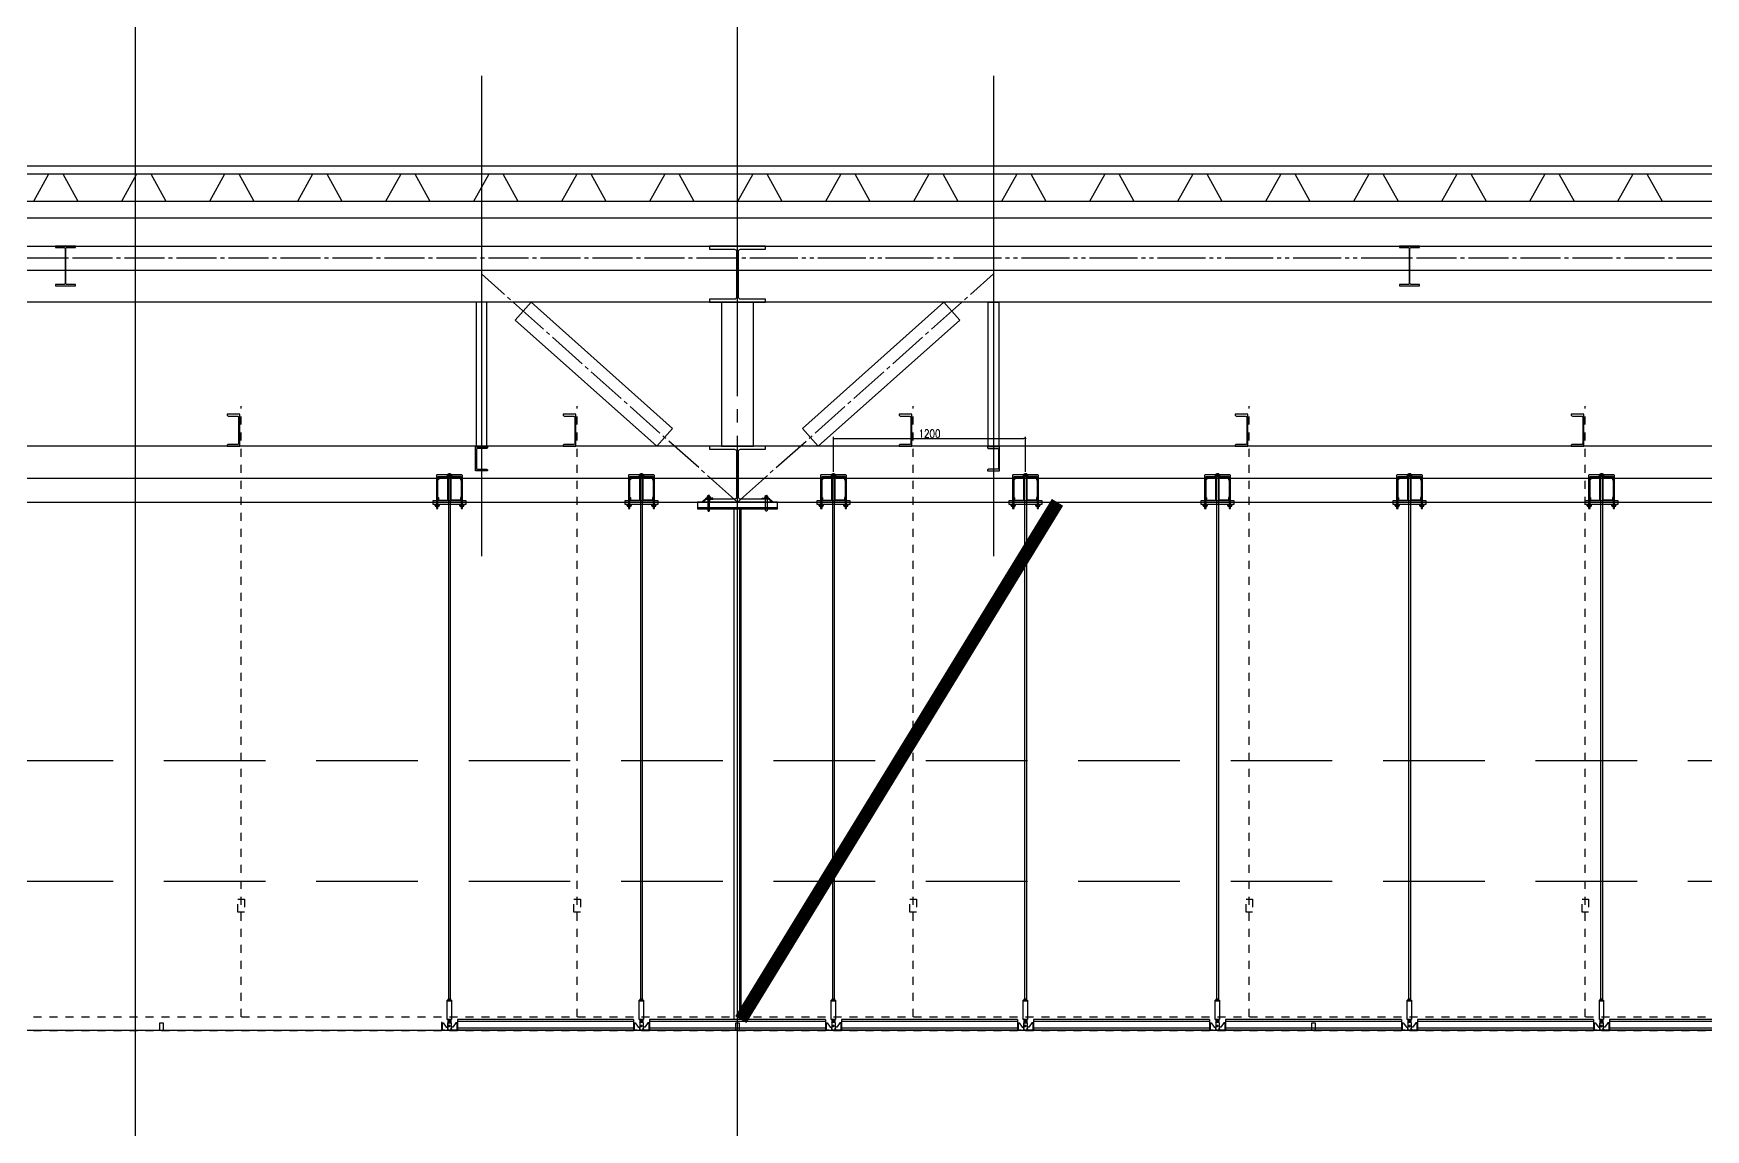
# Model space of a CAD drawing. Header units: millimetres. Extents: x -32710 to 654186, y -254124 to 420220.
# Drawn here: x 192800 to 203250, y 400581 to 407429 of the extents above; entities that cross this region are included whole.
import ezdxf
from ezdxf.xclip import XClip

# ---------------------------------------------------------------- set-up
doc = ezdxf.new("R2010")
doc.units = ezdxf.units.MM
doc.header["$LTSCALE"] = 1000
for name, pattern in [('TPH12-SEC-@E$0$CENTERK0', [0.65, 0.5, -0.05, 0.05, -0.05]), ('TPH12-SEC-@E$0$CENTERK5', [6.916, 6.667, -0.083, 0.083, -0.083]), ('TPH12-SEC-@E$0$DOTK1', [0.1, 0.05, -0.05]), ('TPH12-SEC-@E$0$PHANTOMK1', [1.415, 1, -0.083, 0.083, -0.083, 0.083, -0.083]), ('YFM1P-長$0$HIDDEN', [9.525, 6.35, -3.175]), ('YFSHI-02(E-LINE)$0$HIDDEN', [0.3, 0.2, -0.1])]:
    doc.linetypes.add(name, pattern=pattern)
for name, color, linetype in [('TPH12-SEC-@E$0$$FFU', 252, 'TPH12-SEC-@E$0$DOTK1'), ('TPH12-SEC-@E$0$H-SIN', 252, 'TPH12-SEC-@E$0$CENTERK5'), ('TPH12-SEC-@E$0$HATCH', 252, 'Continuous'), ('TPH12-SEC-@E$0$SIAGE1', 252, 'Continuous'), ('TPH12-SEC-@E$0$SIAGE3', 252, 'Continuous'), ('TPH12-SEC-@E$0$STEEL2', 252, 'Continuous'), ('TPH12-SEC-@E$0$STEEL3', 252, 'Continuous'), ('TPH12-SEC-@E$0$SUGATA2', 252, 'Continuous'), ('TPH12-SEC-@E$0$SUGATA3', 252, 'Continuous'), ('YFM1P-長$0$M-FOUN', 252, 'Continuous'), ('YFSHI-02(E-LINE)$0$SH-DIM', 2, 'Continuous'), ('YFSHI-02(E-LINE)$0$SH-LINE-10', 10, 'Continuous'), ('YFSHI-02(E-LINE)$0$SH-LINE-130', 130, 'Continuous'), ('YFSHI-02(E-LINE)$0$SH-LINE-82', 82, 'Continuous')]:
    doc.layers.add(name, color=color, linetype=linetype)
doc.styles.add('YFSHI-02(E-LINE)$0$AA-TXT', font='simplex.shx', dxfattribs={"width": 0.8, "bigfont": 'CHINA.shx'})
doc.dimstyles.new('YFSHI-02(E-LINE)$0$20-dim', dxfattribs={"dimscale": 20, "dimtxt": 0.25, "dimasz": 0.1, "dimexe": 0.1, "dimexo": 0.1, "dimgap": 0.05, "dimtad": 1, "dimdec": 0, "dimlfac": 10, "dimdsep": 46, "dimtxsty": 'YFSHI-02(E-LINE)$0$AA-TXT', "dimblk": 'YFSHI-02(E-LINE)$0$_Dot', "dimcen": 2, "dimclrd": 256, "dimclre": 256, "dimclrt": 3, "dimadec": 0, "dimazin": 0, "dimtfac": 1, "dimtdec": 0, "dimtix": 1, "dimtmove": 2, "dimatfit": 3, "dimldrblk": 'YFSHI-02(E-LINE)$0$_Dot', "dimfxl": 1, "dimtvp": 1, "dimtolj": 1, "dimtzin": 0, "dimarcsym": 0})

# ---------------------------------------------------------------- blocks, each defined once
blk = doc.blocks.new('TPH12-SEC-@E')
at = {"layer": 'DEFPOINTS'}
for p, q in [((195600, 407164.1), (195600, 404164.1)), ((198800, 407164.1), (198800, 404164.1)), ((188800, 405950), (197200, 405950)), ((197200, 405950), (205600, 405950)), ((188800, 404650), (197200, 404650)), ((197200, 404650), (205600, 404650))]:
    blk.add_line(p, q, dxfattribs=at)
at = {"layer": 'TPH12-SEC-@E$0$$FFU'}
for p, q in [((194098, 401285), (194098, 405100)), ((196198, 401285), (196198, 405100)), ((198298, 401285), (198298, 405100)), ((200398, 401285), (200398, 405100)), ((202498, 401285), (202498, 405100)), ((180200, 401285), (268400, 401285)), ((180200, 401200), (268400, 401200))]:
    blk.add_line(p, q, dxfattribs=at)
for points in [[(194078, 401940), (194078, 402020), (194078, 402020), (194118, 402020), (194118, 401940)], [(196178, 401940), (196178, 402020), (196178, 402020), (196218, 402020), (196218, 401940)], [(198278, 401940), (198278, 402020), (198278, 402020), (198318, 402020), (198318, 401940)], [(200378, 401940), (200378, 402020), (200378, 402020), (200418, 402020), (200418, 401940)], [(202478, 401940), (202478, 402020), (202478, 402020), (202518, 402020), (202518, 401940)], [(193632.5, 401200), (193567.5, 401200), (193567.5, 401203), (193589, 401203), (193589, 401248), (193611, 401248), (193611, 401203), (193632.5, 401203)], [(195432.5, 401200), (195367.5, 401200), (195367.5, 401203), (195389, 401203), (195389, 401248), (195411, 401248), (195411, 401203), (195432.5, 401203)], [(197232.5, 401200), (197167.5, 401200), (197167.5, 401203), (197189, 401203), (197189, 401248), (197211, 401248), (197211, 401203), (197232.5, 401203)], [(199032.5, 401200), (198967.5, 401200), (198967.5, 401203), (198989, 401203), (198989, 401248), (199011, 401248), (199011, 401203), (199032.5, 401203)], [(200832.5, 401200), (200767.5, 401200), (200767.5, 401203), (200789, 401203), (200789, 401248), (200811, 401248), (200811, 401203), (200832.5, 401203)], [(202632.5, 401200), (202567.5, 401200), (202567.5, 401203), (202589, 401203), (202589, 401248), (202611, 401248), (202611, 401203), (202632.5, 401203)]]:
    blk.add_lwpolyline(points, close=True, dxfattribs=at)
at = {"layer": 'TPH12-SEC-@E$0$H-SIN'}
blk.add_line((197200, 377500), (197200, 414000), dxfattribs=at)
at = {"layer": 'TPH12-SEC-@E$0$HATCH'}
for points in [[(195811.3, 405638.1), (196694.9, 404850), (196794.7, 404961.9), (195911.1, 405750)], [(198588.7, 405638.1), (197705.1, 404850), (197605.3, 404961.9), (198488.9, 405750)]]:
    blk.add_lwpolyline(points, close=True, dxfattribs=at)
at = {"layer": 'TPH12-SEC-@E$0$SIAGE1'}
for points in [[(193350, 406380), (193080, 406380), (192985, 406550), (192895, 406550), (192800, 406380)], [(193900, 406380), (193630, 406380), (193535, 406550), (193445, 406550), (193350, 406380)], [(194450, 406380), (194180, 406380), (194085, 406550), (193995, 406550), (193900, 406380)], [(195000, 406380), (194730, 406380), (194635, 406550), (194545, 406550), (194450, 406380)], [(195550, 406380), (195280, 406380), (195185, 406550), (195095, 406550), (195000, 406380)], [(196100, 406380), (195830, 406380), (195735, 406550), (195645, 406550), (195550, 406380)], [(196650, 406380), (196380, 406380), (196285, 406550), (196195, 406550), (196100, 406380)], [(197200, 406380), (196930, 406380), (196835, 406550), (196745, 406550), (196650, 406380)], [(197750, 406380), (197480, 406380), (197385, 406550), (197295, 406550), (197200, 406380)], [(198300, 406380), (198030, 406380), (197935, 406550), (197845, 406550), (197750, 406380)], [(198850, 406380), (198580, 406380), (198485, 406550), (198395, 406550), (198300, 406380)], [(199400, 406380), (199130, 406380), (199035, 406550), (198945, 406550), (198850, 406380)], [(199950, 406380), (199680, 406380), (199585, 406550), (199495, 406550), (199400, 406380)], [(200500, 406380), (200230, 406380), (200135, 406550), (200045, 406550), (199950, 406380)], [(201050, 406380), (200780, 406380), (200685, 406550), (200595, 406550), (200500, 406380)], [(201600, 406380), (201330, 406380), (201235, 406550), (201145, 406550), (201050, 406380)], [(202150, 406380), (201880, 406380), (201785, 406550), (201695, 406550), (201600, 406380)], [(202700, 406380), (202430, 406380), (202335, 406550), (202245, 406550), (202150, 406380)], [(203250, 406380), (202980, 406380), (202885, 406550), (202795, 406550), (202700, 406380)]]:
    blk.add_lwpolyline(points, dxfattribs=at)
at = {"layer": 'TPH12-SEC-@E$0$SIAGE3'}
blk.add_line((272935, 406380), (180300, 406380), dxfattribs=at)
at = {"layer": 'TPH12-SEC-@E$0$STEEL2'}
for points in [[(193062, 406100), (192938, 406100), (192938, 406092), (192989.5, 406092, -0.4142136), (192997.5, 406084), (192997.5, 405868, -0.4142136), (192989.5, 405860), (192938, 405860), (192938, 405852), (193062, 405852), (193062, 405860), (193010.5, 405860, -0.4142136), (193002.5, 405868), (193002.5, 406084, -0.4142136), (193010.5, 406092), (193062, 406092)], [(197375, 406100), (197025, 406100), (197025, 406081), (197181, 406081, -0.4142136), (197194, 406068), (197194, 405782, -0.4142136), (197181, 405769), (197025, 405769), (197025, 405750), (197375, 405750), (197375, 405769), (197219, 405769, -0.4142136), (197206, 405782), (197206, 406068, -0.4142136), (197219, 406081), (197375, 406081)], [(201462, 406100), (201338, 406100), (201338, 406092), (201389.5, 406092, -0.4142136), (201397.5, 406084), (201397.5, 405868, -0.4142136), (201389.5, 405860), (201338, 405860), (201338, 405852), (201462, 405852), (201462, 405860), (201410.5, 405860, -0.4142136), (201402.5, 405868), (201402.5, 406084, -0.4142136), (201410.5, 406092), (201462, 406092)], [(194090, 405050), (194010, 405050), (194010, 405046.5, 0.4142136), (194017.5, 405039), (194075, 405039, -0.4142136), (194082.5, 405031.5), (194082.5, 404868.5, -0.4142136), (194075, 404861), (194017.5, 404861, 0.4142136), (194010, 404853.5), (194010, 404850), (194090, 404850)], [(196190, 405050), (196110, 405050), (196110, 405046.5, 0.4142136), (196117.5, 405039), (196175, 405039, -0.4142136), (196182.5, 405031.5), (196182.5, 404868.5, -0.4142136), (196175, 404861), (196117.5, 404861, 0.4142136), (196110, 404853.5), (196110, 404850), (196190, 404850)], [(198290, 405050), (198210, 405050), (198210, 405046.5, 0.4142136), (198217.5, 405039), (198275, 405039, -0.4142136), (198282.5, 405031.5), (198282.5, 404868.5, -0.4142136), (198275, 404861), (198217.5, 404861, 0.4142136), (198210, 404853.5), (198210, 404850), (198290, 404850)], [(200390, 405050), (200310, 405050), (200310, 405046.5, 0.4142136), (200317.5, 405039), (200375, 405039, -0.4142136), (200382.5, 405031.5), (200382.5, 404868.5, -0.4142136), (200375, 404861), (200317.5, 404861, 0.4142136), (200310, 404853.5), (200310, 404850), (200390, 404850)], [(202490, 405050), (202410, 405050), (202410, 405046.5, 0.4142136), (202417.5, 405039), (202475, 405039, -0.4142136), (202482.5, 405031.5), (202482.5, 404868.5, -0.4142136), (202475, 404861), (202417.5, 404861, 0.4142136), (202410, 404853.5), (202410, 404850), (202490, 404850)], [(195562.5, 404846), (195637.5, 404846), (195637.5, 404842.5, -0.4142136), (195631, 404836), (195575.5, 404836, 0.4142136), (195569, 404829.5), (195569, 404712.5, 0.4142136), (195575.5, 404706), (195631, 404706, -0.4142136), (195637.5, 404699.5), (195637.5, 404696), (195562.5, 404696)], [(197375, 404850), (197025, 404850), (197025, 404831), (197181, 404831, -0.4142136), (197194, 404818), (197194, 404532, -0.4142136), (197181, 404519), (197025, 404519), (197025, 404500), (197375, 404500), (197375, 404519), (197219, 404519, -0.4142136), (197206, 404532), (197206, 404818, -0.4142136), (197219, 404831), (197375, 404831)], [(198837.5, 404846), (198762.5, 404846), (198762.5, 404842.5, 0.4142136), (198769, 404836), (198824.5, 404836, -0.4142136), (198831, 404829.5), (198831, 404712.5, -0.4142136), (198824.5, 404706), (198769, 404706, 0.4142136), (198762.5, 404699.5), (198762.5, 404696), (198837.5, 404696)]]:
    blk.add_lwpolyline(points, format="xyb", close=True, dxfattribs=at)
at = {"layer": 'TPH12-SEC-@E$0$STEEL3', "linetype": 'TPH12-SEC-@E$0$PHANTOMK1', "ltscale": 0.3}
for p, q in [((192997.5, 406025), (188806, 406025)), ((201397.5, 406025), (197206, 406025))]:
    blk.add_line(p, q, dxfattribs=at)
at = {"layer": 'TPH12-SEC-@E$0$STEEL3', "linetype": 'TPH12-SEC-@E$0$CENTERK0', "ltscale": 0.5}
for p, q in [((197194, 406025), (193002.5, 406025)), ((205594, 406025), (201402.5, 406025)), ((197200, 404500), (195600, 405927)), ((197200, 404500), (198800, 405927))]:
    blk.add_line(p, q, dxfattribs=at)
at = {"layer": 'TPH12-SEC-@E$0$STEEL3'}
for points in [[(205250, 405750), (189150, 405750), (189150, 406100), (205250, 406100)], [(195632.5, 404850), (195632.5, 405750), (195567.5, 405750), (195567.5, 404850)], [(197300, 404850), (197300, 405750), (197100, 405750), (197100, 404850)], [(198767.5, 404850), (198767.5, 405750), (198832.5, 405750), (198832.5, 404850)], [(205250, 404850), (189150, 404850), (189150, 404500), (205250, 404500)]]:
    blk.add_lwpolyline(points, close=True, dxfattribs=at)
at = {"layer": 'TPH12-SEC-@E$0$SUGATA2'}
blk.add_line((272950, 406275), (180300, 406275), dxfattribs=at)
at = {"layer": 'TPH12-SEC-@E$0$SUGATA3'}
for p, q in [((272800, 406600), (180865, 406600)), ((272800, 406550), (180865, 406550))]:
    blk.add_line(p, q, dxfattribs=at)
blk = doc.blocks.new('YFSHI-02(E-LINE)$0$1')
for p, q in [((0.45, 5.1), (0, 5.1)), ((0, 5.1), (0, 0)), ((9.4, 0.33), (0, 0.33)), ((0, 0.25), (5.68, 0.25)), ((0, 0), (10, 0)), ((0.45, 4.8), (0.45, 5.1)), ((0.45, 4.8), (1.05, 4.8)), ((0.45, 4.8), (0.45, 0.28)), ((1.05, 4.8), (3, 2.05)), ((2.2, 0), (5, 0)), ((3, 2.05), (3.95, 2.05)), ((3.95, 1.55), (3.75, 0.88)), ((3.75, 0.88), (3.95, 0.88)), ((3.75, 0.88), (3.75, 0.25)), ((3.95, 4.8), (3.95, 2.05)), ((3.95, 2.05), (3.95, 1.55)), ((3.95, 0.88), (3.95, 1.55)), ((3.95, 0.88), (3.95, 0.45)), ((4.25, 5.1), (5.75, 5.1)), ((10, 0.25), (4.32, 0.25)), ((6.05, 4.8), (6.05, 2.05)), ((7, 2.05), (6.05, 2.05)), ((6.05, 2.05), (6.05, 1.55)), ((6.05, 1.55), (6.25, 0.88)), ((6.05, 0.88), (6.05, 1.55)), ((6.25, 0.88), (6.05, 0.88)), ((6.05, 0.88), (6.05, 0.45)), ((6.25, 0.88), (6.25, 0.25)), ((8.95, 4.8), (7, 2.05)), ((7.8, 0.33), (10, 0.33)), ((9.55, 4.8), (8.95, 4.8)), ((9.55, 4.8), (9.55, 5.1)), ((9.55, 5.1), (10, 5.1)), ((9.55, 4.8), (9.55, 0.33)), ((10, 5.1), (10, 0))]:
    blk.add_line(p, q)
blk.add_lwpolyline([(4.3, 5.1), (4.3, 5.4, 0.4142136), (4.2, 5.5), (3.96, 5.5, -0.4142136), (3.94, 5.52), (3.94, 6.76, -0.4142136), (3.98, 6.8), (4.46, 6.8, -0.4142136), (4.5, 6.76), (4.5, 6.42, -0.4142136), (4.48, 6.4), (4.18, 6.4, 0.4142136), (4.16, 6.38), (4.16, 5.8, 0.4142136), (4.26, 5.7), (5.74, 5.7, 0.4142136), (5.84, 5.8), (5.84, 6.38, 0.4142136), (5.82, 6.4), (5.52, 6.4, -0.4142136), (5.5, 6.42), (5.5, 6.76, -0.4142136), (5.54, 6.8), (6.02, 6.8, -0.4142136), (6.06, 6.76), (6.06, 5.52, -0.4142136), (6.04, 5.5), (5.8, 5.5, 0.4142136), (5.7, 5.4), (5.7, 5.1)], format="xyb")
blk.add_lwpolyline([(4.52, 5.5, 0.4142136), (4.42, 5.4), (4.42, 5.2, 0.4142136), (4.52, 5.1), (5.48, 5.1, 0.4142136), (5.58, 5.2), (5.58, 5.4, 0.4142136), (5.48, 5.5)], format="xyb", close=True)
blk.add_circle((5, 2.8), 0.41)
for centre, radius, start, end in [((3.75, 0.45), 0.2, 270, 0), ((4.25, 4.8), 0.3, 90, 180), ((5.75, 4.8), 0.3, 0, 90), ((6.25, 0.45), 0.2, 180, 270)]:
    blk.add_arc(centre, radius, start, end)
blk = doc.blocks.new('YFSHI-02(E-LINE)$0$CEILING-A')
for p, q in [((-110, 6.8), (-110, 0)), ((-110, 6.8), (0, 6.8)), ((-110, 5.6), (0, 5.6)), ((-110, 1.5), (0, 1.5)), ((-110, 0.3), (0, 0.3)), ((-110, 0), (0, 0)), ((0, 6.8), (0, 0))]:
    blk.add_line(p, q)
blk = doc.blocks.new('YFSHI-02(E-LINE)$0$A$C98cb83c3')
at = {"layer": 'YFSHI-02(E-LINE)$0$SH-LINE-10'}
for p, q in [((118, 3404), (85, 3404)), ((85, 3402), (85, 3404)), ((118, 3402), (85, 3402)), ((89, 3413), (89, 3405)), ((89, 3413), (89, 3405)), ((113, 3414), (90, 3414)), ((113, 3414), (90, 3414)), ((92, 3414), (90, 3414)), ((92, 3414), (90, 3414)), ((92, 3405), (90, 3405)), ((92, 3405), (90, 3405)), ((113, 3404), (90, 3404)), ((95, 3413), (95, 3405)), ((95, 3413), (95, 3405)), ((105, 3414), (98, 3414)), ((105, 3414), (98, 3414)), ((105, 3405), (98, 3405)), ((105, 3405), (98, 3405)), ((109, 3413), (109, 3405)), ((109, 3413), (109, 3405)), ((111, 3414), (113, 3414)), ((111, 3414), (113, 3414)), ((111, 3405), (113, 3405)), ((111, 3405), (113, 3405)), ((114, 3413), (114, 3405)), ((114, 3413), (114, 3405)), ((118, 3402), (118, 3404)), ((8, 3228), (42, 3228)), ((8, 3228), (8, 3226)), ((8, 3226), (42, 3226)), ((12, 3218), (12, 3225)), ((12, 3218), (12, 3225)), ((13, 3226), (37, 3226)), ((16, 3226), (13, 3226)), ((16, 3226), (13, 3226)), ((16, 3217), (13, 3217)), ((16, 3217), (13, 3217)), ((13, 3216), (37, 3216)), ((13, 3216), (37, 3216)), ((18, 3218), (18, 3225)), ((18, 3218), (18, 3225)), ((21, 3226), (29, 3226)), ((21, 3226), (29, 3226)), ((21, 3217), (29, 3217)), ((21, 3217), (29, 3217)), ((32, 3218), (32, 3225)), ((32, 3218), (32, 3225)), ((34, 3226), (37, 3226)), ((34, 3226), (37, 3226)), ((34, 3217), (37, 3217)), ((34, 3217), (37, 3217)), ((38, 3218), (38, 3225)), ((38, 3218), (38, 3225)), ((42, 3228), (42, 3226)), ((162, 3228), (195, 3228)), ((162, 3228), (162, 3226)), ((162, 3226), (195, 3226)), ((166, 3218), (166, 3225)), ((166, 3218), (166, 3225)), ((167, 3226), (190, 3226)), ((169, 3226), (167, 3226)), ((169, 3226), (167, 3226)), ((169, 3217), (167, 3217)), ((169, 3217), (167, 3217)), ((167, 3216), (190, 3216)), ((167, 3216), (190, 3216)), ((172, 3218), (172, 3225)), ((172, 3218), (172, 3225)), ((175, 3226), (182, 3226)), ((175, 3226), (182, 3226)), ((175, 3217), (182, 3217)), ((175, 3217), (182, 3217)), ((185, 3218), (185, 3225)), ((185, 3218), (185, 3225)), ((188, 3226), (190, 3226)), ((188, 3226), (190, 3226)), ((188, 3217), (190, 3217)), ((188, 3217), (190, 3217)), ((191, 3218), (191, 3225)), ((191, 3218), (191, 3225)), ((195, 3228), (195, 3226)), ((88, 130), (115, 130)), ((88, 130), (115, 130)), ((88, 9), (88, 130)), ((88, 9), (88, 130)), ((88, 130), (115, 130)), ((93, 130), (93, 137)), ((93, 130), (93, 137)), ((94, 138), (110, 138)), ((94, 138), (110, 138)), ((96, 138), (94, 138)), ((96, 138), (94, 138)), ((94, 130), (110, 130)), ((94, 130), (110, 130)), ((96, 130), (94, 130)), ((96, 130), (94, 130)), ((98, 130), (98, 137)), ((98, 130), (98, 137)), ((100, 138), (103, 138)), ((100, 130), (103, 130)), ((100, 130), (103, 130)), ((106, 130), (106, 137)), ((106, 130), (106, 137)), ((107, 138), (110, 138)), ((107, 138), (110, 138)), ((107, 130), (110, 130)), ((107, 130), (110, 130)), ((110, 130), (110, 137)), ((110, 130), (110, 137)), ((115, 130), (115, 9)), ((115, 130), (115, 9)), ((115, 9), (88, 9)), ((115, 9), (88, 9)), ((94, 0), (94, 4)), ((110, 4), (94, 4)), ((110, 0), (94, 0)), ((95, 0), (95, 4)), ((97, 4), (97, 5)), ((106, 5), (97, 5)), ((98, 5), (98, 9)), ((98, 0), (98, 4)), ((106, 5), (106, 9)), ((106, 4), (106, 5)), ((110, 0), (110, 4))]:
    blk.add_line(p, q, dxfattribs=at)
blk.add_lwpolyline([(174, 3202), (183, 3202), (183, 3228), (183, 3407, 0.414214), (178, 3412), (25, 3412, 0.414214), (20, 3407), (20, 3202), (30, 3202), (30, 3402), (174, 3402)], format="xyb", close=True, dxfattribs=at)
for points in [[(107, 138), (97, 138), (97, 3422), (107, 3422)], [(0, 3252), (204, 3252), (204, 3228), (0, 3228)]]:
    blk.add_lwpolyline(points, close=True, dxfattribs=at)
for points in [[(88, 126), (115, 126)], [(88, 126), (115, 126)], [(88, 13), (115, 13)], [(88, 13), (115, 13)]]:
    blk.add_lwpolyline(points, dxfattribs=at)
for centre, radius, start, end in [((91, 3412), 2.02, 111.8965, 149.5654), ((91, 3412), 2.02, 111.8965, 149.5654), ((91, 3412), 2.1, 120.5681, 163.207), ((91, 3412), 2.1, 120.5681, 163.207), ((91, 3406), 2.02, 210.4346, 248.1035), ((91, 3406), 2.02, 210.4346, 248.1035), ((91, 3406), 2.1, 196.793, 239.4319), ((91, 3406), 2.1, 196.793, 239.4319), ((91, 3406), 8.18, 61.7885, 80.1123), ((91, 3406), 8.18, 61.7885, 80.1123), ((91, 3413), 8.18, 279.8877, 298.2115), ((91, 3413), 8.18, 279.8877, 298.2115), ((99, 3404), 9.43, 94.1532, 114.8761), ((99, 3404), 9.43, 94.1532, 114.8761), ((99, 3414), 9.43, 245.1239, 265.8468), ((99, 3414), 9.43, 245.1239, 265.8468), ((105, 3404), 9.43, 65.1239, 85.8468), ((105, 3404), 9.43, 65.1239, 85.8468), ((105, 3414), 9.43, 274.1532, 294.8761), ((105, 3414), 9.43, 274.1532, 294.8761), ((112, 3406), 8.18, 99.8877, 118.2115), ((112, 3406), 8.18, 99.8877, 118.2115), ((112, 3413), 8.18, 241.7885, 260.1123), ((112, 3413), 8.18, 241.7885, 260.1123), ((113, 3412), 2.02, 30.4346, 68.1035), ((112, 3412), 2.1, 16.793, 59.4319), ((112, 3412), 2.1, 16.793, 59.4319), ((113, 3412), 2.02, 30.4346, 68.1035), ((112, 3406), 2.1, 300.5681, 343.207), ((113, 3406), 2.02, 291.8965, 329.5654), ((113, 3406), 2.02, 291.8965, 329.5654), ((112, 3406), 2.1, 300.5681, 343.207), ((14, 3225), 2.1, 120.5681, 163.207), ((14, 3224), 2.02, 111.8965, 149.5654), ((14, 3224), 2.02, 111.8965, 149.5654), ((14, 3225), 2.1, 120.5681, 163.207), ((14, 3219), 2.02, 210.4346, 248.1035), ((14, 3218), 2.1, 196.793, 239.4319), ((14, 3218), 2.1, 196.793, 239.4319), ((14, 3219), 2.02, 210.4346, 248.1035), ((14, 3218), 8.18, 61.7885, 80.1123), ((14, 3218), 8.18, 61.7885, 80.1123), ((14, 3225), 8.18, 279.8877, 298.2115), ((14, 3225), 8.18, 279.8877, 298.2115), ((22, 3217), 9.43, 94.1532, 114.8761), ((22, 3217), 9.43, 94.1532, 114.8761), ((22, 3226), 9.43, 245.1239, 265.8468), ((22, 3226), 9.43, 245.1239, 265.8468), ((28, 3217), 9.43, 65.1239, 85.8468), ((28, 3217), 9.43, 65.1239, 85.8468), ((28, 3226), 9.43, 274.1532, 294.8761), ((28, 3226), 9.43, 274.1532, 294.8761), ((36, 3218), 8.18, 99.8877, 118.2115), ((36, 3218), 8.18, 99.8877, 118.2115), ((36, 3225), 8.18, 241.7885, 260.1123), ((36, 3225), 8.18, 241.7885, 260.1123), ((36, 3224), 2.02, 30.4346, 68.1035), ((36, 3224), 2.02, 30.4346, 68.1035), ((36, 3225), 2.1, 16.793, 59.4319), ((36, 3225), 2.1, 16.793, 59.4319), ((36, 3219), 2.02, 291.8965, 329.5654), ((36, 3219), 2.02, 291.8965, 329.5654), ((36, 3218), 2.1, 300.5681, 343.207), ((36, 3218), 2.1, 300.5681, 343.207), ((168, 3225), 2.1, 120.5681, 163.207), ((168, 3224), 2.02, 111.8965, 149.5654), ((168, 3224), 2.02, 111.8965, 149.5654), ((168, 3225), 2.1, 120.5681, 163.207), ((168, 3219), 2.02, 210.4346, 248.1035), ((168, 3218), 2.1, 196.793, 239.4319), ((168, 3218), 2.1, 196.793, 239.4319), ((168, 3219), 2.02, 210.4346, 248.1035), ((168, 3218), 8.18, 61.7885, 80.1123), ((168, 3218), 8.18, 61.7885, 80.1123), ((168, 3225), 8.18, 279.8877, 298.2115), ((168, 3225), 8.18, 279.8877, 298.2115), ((176, 3217), 9.43, 94.1532, 114.8761), ((176, 3217), 9.43, 94.1532, 114.8761), ((176, 3226), 9.43, 245.1239, 265.8468), ((176, 3226), 9.43, 245.1239, 265.8468), ((181, 3217), 9.43, 65.1239, 85.8468), ((181, 3217), 9.43, 65.1239, 85.8468), ((181, 3226), 9.43, 274.1532, 294.8761), ((181, 3226), 9.43, 274.1532, 294.8761), ((189, 3218), 8.18, 99.8877, 118.2115), ((189, 3218), 8.18, 99.8877, 118.2115), ((189, 3225), 8.18, 241.7885, 260.1123), ((189, 3225), 8.18, 241.7885, 260.1123), ((189, 3224), 2.02, 30.4346, 68.1035), ((189, 3224), 2.02, 30.4346, 68.1035), ((189, 3225), 2.1, 16.793, 59.4319), ((189, 3225), 2.1, 16.793, 59.4319), ((189, 3219), 2.02, 291.8965, 329.5654), ((189, 3219), 2.02, 291.8965, 329.5654), ((189, 3218), 2.1, 300.5681, 343.207), ((189, 3218), 2.1, 300.5681, 343.207), ((95, 137), 1.46, 120.5681, 163.207), ((94, 137), 1.4, 111.8965, 149.5654), ((94, 137), 1.4, 111.8965, 149.5654), ((95, 137), 1.46, 120.5681, 163.207), ((95, 131), 1.46, 196.793, 239.4319), ((94, 131), 1.4, 210.4346, 248.1035), ((94, 131), 1.4, 210.4346, 248.1035), ((95, 131), 1.46, 196.793, 239.4319), ((95, 132), 5.67, 61.7885, 80.1123), ((95, 132), 5.67, 61.7885, 80.1123), ((95, 135), 5.67, 279.8877, 298.2115), ((95, 135), 5.67, 279.8877, 298.2115), ((101, 131), 6.54, 94.1532, 114.8761), ((101, 131), 6.54, 94.1532, 114.8761), ((101, 136), 6.54, 245.1239, 265.8468), ((101, 136), 6.54, 245.1239, 265.8468), ((103, 131), 6.54, 65.1239, 85.8468), ((103, 131), 6.54, 65.1239, 85.8468), ((103, 136), 6.54, 274.1532, 294.8761), ((103, 136), 6.54, 274.1532, 294.8761), ((108, 132), 5.67, 99.8877, 118.2115), ((108, 132), 5.67, 99.8877, 118.2115), ((108, 135), 5.67, 241.7885, 260.1123), ((108, 135), 5.67, 241.7885, 260.1123), ((109, 137), 1.46, 16.793, 59.4319), ((109, 137), 1.4, 30.4346, 68.1035), ((109, 137), 1.4, 30.4346, 68.1035), ((109, 137), 1.46, 16.793, 59.4319), ((109, 131), 1.46, 300.5681, 343.207), ((109, 131), 1.4, 291.8965, 329.5654), ((109, 131), 1.4, 291.8965, 329.5654), ((109, 131), 1.46, 300.5681, 343.207), ((99, 2), 5.76, 157.8828, 180.1952), ((99, 2), 5.76, 179.8048, 202.1172), ((108, 2), 2.29, 356.5141, 63.2222), ((108, 2), 2.29, 356.5141, 63.2222), ((108, 2), 2.29, 296.7778, 3.4859), ((110, 4), 0.2, 0, 90), ((110, 0), 0.0625, 270, 0)]:
    blk.add_arc(centre, radius, start, end, dxfattribs=at)
at = {"layer": 'YFSHI-02(E-LINE)$0$SH-LINE-130'}
for points in [[(92, 3255), (92, 3399), (33, 3399), (33, 3382), (30, 3382), (30, 3402), (95, 3402), (95, 3252), (30, 3252), (30, 3272), (33, 3272), (33, 3255)], [(112, 3255), (112, 3399), (171, 3399), (171, 3382), (174, 3382), (174, 3402), (109, 3402), (109, 3252), (174, 3252), (174, 3272), (171, 3272), (171, 3255)]]:
    blk.add_lwpolyline(points, close=True, dxfattribs=at)
blk = doc.blocks.new('YFSHI-02(E-LINE)$0$_Dot')
at = {"color": 0, "linetype": 'ByBlock', "lineweight": -2}
blk.add_line((-0.5, 0), (-1, 0), dxfattribs=at)
at = {"color": 0, "linetype": 'ByBlock', "const_width": 0.5}
blk.add_lwpolyline([(-0.25, 0, 1), (0.25, 0, 1)], format="xyb", close=True, dxfattribs=at)
blk = doc.blocks.new('*D2903')
at = {"layer": 'DEFPOINTS', "color": 0, "transparency": 16777216}
for p in [(199000, 404899), (197800, 404681), (199000, 404681)]:
    blk.add_point(p, dxfattribs=at)
at = {"layer": 'YFSHI-02(E-LINE)$0$SH-DIM', "lineweight": -2, "transparency": 16777216}
for p, q in [((197800, 404691), (197800, 404909)), ((197810, 404899), (198990, 404899)), ((199000, 404691), (199000, 404909))]:
    blk.add_line(p, q, dxfattribs=at)
at = {"layer": 'YFSHI-02(E-LINE)$0$SH-DIM', "lineweight": -2, "transparency": 16777216, "xscale": 10, "yscale": 10, "zscale": 10, "rotation": 180}
blk.add_blockref('YFSHI-02(E-LINE)$0$_Dot', (197800, 404899), dxfattribs=at)
at = {"layer": 'YFSHI-02(E-LINE)$0$SH-DIM', "lineweight": -2, "transparency": 16777216, "xscale": 10, "yscale": 10, "zscale": 10}
blk.add_blockref('YFSHI-02(E-LINE)$0$_Dot', (199000, 404899), dxfattribs=at)
at = {"layer": 'YFSHI-02(E-LINE)$0$SH-DIM', "color": 3, "transparency": 16777216, "insert": (198400, 404929), "char_height": 50, "attachment_point": 5, "style": 'YFSHI-02(E-LINE)$0$AA-TXT'}
blk.add_mtext('\\A1;1200', dxfattribs=at)
blk = doc.blocks.new('YFM1P-長')
at = {"layer": 'YFM1P-長$0$M-FOUN', "color": 252, "linetype": 'YFM1P-長$0$HIDDEN', "ltscale": 0.1}
for p, q in [((270450, 402885), (47650, 402885)), ((270450, 402130), (47650, 402130))]:
    blk.add_line(p, q, dxfattribs=at)
at = {"layer": 'YFM1P-長$0$M-FOUN', "color": 1}
blk.add_line((270450, 401200), (47650, 401200), dxfattribs=at)
blk = doc.blocks.new('YFSHI-02(E-LINE)')
at = {"layer": 'YFSHI-02(E-LINE)$0$SH-LINE-10'}
for p, q in [((197007.3, 404525), (197007.3, 404526.8)), ((197007.3, 404526.8), (197033.2, 404526.8)), ((197007.3, 404525), (197033.2, 404525)), ((197010.7, 404534.5), (197010.7, 404527.9)), ((197010.7, 404534.5), (197010.7, 404527.9)), ((197011.5, 404535.6), (197029, 404535.6)), ((197011.5, 404535.6), (197029, 404535.6)), ((197013.7, 404535.3), (197011.5, 404535.3)), ((197013.7, 404535.3), (197011.5, 404535.3)), ((197013.7, 404527.1), (197011.5, 404527.1)), ((197013.7, 404527.1), (197011.5, 404527.1)), ((197011.5, 404526.8), (197029, 404526.8)), ((197011.5, 404526.8), (197029, 404526.8)), ((197015.5, 404542), (197016, 404542.5)), ((197015.5, 404535.6), (197015.5, 404542)), ((197015.9, 404534.5), (197015.9, 404527.9)), ((197015.9, 404534.5), (197015.9, 404527.9)), ((197024.5, 404542.5), (197016, 404542.5)), ((197018.8, 404535.3), (197021.7, 404535.3)), ((197018.8, 404535.3), (197021.7, 404535.3)), ((197018.8, 404527.1), (197021.7, 404527.1)), ((197018.8, 404527.1), (197021.7, 404527.1)), ((197024.5, 404542.5), (197025, 404542)), ((197024.6, 404534.5), (197024.6, 404527.9)), ((197024.6, 404534.5), (197024.6, 404527.9)), ((197025, 404535.6), (197025, 404542)), ((197026.8, 404535.3), (197028.9, 404535.3)), ((197026.8, 404535.3), (197028.9, 404535.3)), ((197026.8, 404527.1), (197028.9, 404527.1)), ((197026.8, 404527.1), (197028.9, 404527.1)), ((197029.8, 404534.5), (197029.8, 404527.9)), ((197029.8, 404534.5), (197029.8, 404527.9)), ((197033.2, 404525), (197033.2, 404526.8)), ((197366.8, 404525), (197366.8, 404526.8)), ((197392.7, 404526.8), (197366.8, 404526.8)), ((197392.7, 404525), (197366.8, 404525)), ((197370.2, 404534.5), (197370.2, 404527.9)), ((197370.2, 404534.5), (197370.2, 404527.9)), ((197388.5, 404535.6), (197371, 404535.6)), ((197388.5, 404535.6), (197371, 404535.6)), ((197388.5, 404526.8), (197371, 404526.8)), ((197388.5, 404526.8), (197371, 404526.8)), ((197373.2, 404535.3), (197371.1, 404535.3)), ((197373.2, 404535.3), (197371.1, 404535.3)), ((197373.2, 404527.1), (197371.1, 404527.1)), ((197373.2, 404527.1), (197371.1, 404527.1)), ((197375.5, 404542.5), (197375, 404542)), ((197375, 404535.6), (197375, 404542)), ((197375.4, 404534.5), (197375.4, 404527.9)), ((197375.4, 404534.5), (197375.4, 404527.9)), ((197375.5, 404542.5), (197384, 404542.5)), ((197381.2, 404535.3), (197378.3, 404535.3)), ((197381.2, 404535.3), (197378.3, 404535.3)), ((197381.2, 404527.1), (197378.3, 404527.1)), ((197381.2, 404527.1), (197378.3, 404527.1)), ((197384.5, 404542), (197384, 404542.5)), ((197384.1, 404534.5), (197384.1, 404527.9)), ((197384.1, 404534.5), (197384.1, 404527.9)), ((197384.5, 404535.6), (197384.5, 404542)), ((197386.3, 404535.3), (197388.5, 404535.3)), ((197386.3, 404535.3), (197388.5, 404535.3)), ((197386.3, 404527.1), (197388.5, 404527.1)), ((197386.3, 404527.1), (197388.5, 404527.1)), ((197389.3, 404534.5), (197389.3, 404527.9)), ((197389.3, 404534.5), (197389.3, 404527.9)), ((197392.7, 404525), (197392.7, 404526.8))]:
    blk.add_line(p, q, dxfattribs=at)
for points in [[(197045.2, 404525), (197002.8, 404525, 0.1989124), (197001.6, 404524.5), (196981.3, 404504.2), (196985.5, 404500), (197004, 404518.5, -0.1989124), (197005.2, 404519), (197045.2, 404519)], [(197354.8, 404525), (197397.2, 404525, -0.1989124), (197398.4, 404524.5), (197418.7, 404504.2), (197414.5, 404500), (197396, 404518.5, 0.1989124), (197394.8, 404519), (197354.8, 404519)]]:
    blk.add_lwpolyline(points, format="xyb", close=True, dxfattribs=at)
for points in [[(197015.5, 404519), (197015.5, 404448.9, 1), (197025, 404448.9), (197025, 404519)], [(197384.5, 404519), (197384.5, 404448.9, -1), (197375, 404448.9), (197375, 404519)]]:
    blk.add_lwpolyline(points, format="xyb", dxfattribs=at)
for centre, radius, start, end in [((197012.5, 404534), 1.86, 120.56811, 163.207), ((197012.5, 404534), 1.86, 120.56811, 163.207), ((197012.2, 404533.6), 1.78, 111.89653, 149.5654), ((197012.2, 404533.6), 1.78, 111.89653, 149.5654), ((197012.5, 404528.4), 1.86, 196.793, 239.43189), ((197012.2, 404528.8), 1.78, 210.4346, 248.10347), ((197012.2, 404528.8), 1.78, 210.4346, 248.10347), ((197012.5, 404528.4), 1.86, 196.793, 239.43189), ((197012.4, 404528.2), 7.22, 61.78852, 80.11234), ((197012.4, 404528.2), 7.22, 61.78852, 80.11234), ((197012.4, 404534.3), 7.22, 279.88766, 298.21148), ((197012.4, 404534.3), 7.22, 279.88766, 298.21148), ((197019.4, 404527), 8.32, 94.15324, 114.87611), ((197019.4, 404527), 8.32, 94.15324, 114.87611), ((197019.4, 404535.4), 8.32, 245.12389, 265.84676), ((197019.4, 404535.4), 8.32, 245.12389, 265.84676), ((197021.1, 404527), 8.32, 65.12389, 85.84676), ((197021.1, 404527), 8.32, 65.12389, 85.84676), ((197021.1, 404535.4), 8.32, 274.15324, 294.87611), ((197021.1, 404535.4), 8.32, 274.15324, 294.87611), ((197028, 404528.2), 7.22, 99.88766, 118.21148), ((197028, 404528.2), 7.22, 99.88766, 118.21148), ((197028, 404534.3), 7.22, 241.78852, 260.11234), ((197028, 404534.3), 7.22, 241.78852, 260.11234), ((197028.3, 404533.6), 1.78, 30.4346, 68.10347), ((197028.3, 404533.6), 1.78, 30.4346, 68.10347), ((197028.3, 404528.8), 1.78, 291.89653, 329.5654), ((197028.3, 404528.8), 1.78, 291.89653, 329.5654), ((197028, 404534), 1.86, 16.793, 59.43189), ((197028, 404534), 1.86, 16.793, 59.43189), ((197028, 404528.4), 1.86, 300.56811, 343.207), ((197028, 404528.4), 1.86, 300.56811, 343.207), ((197372, 404534), 1.86, 120.56811, 163.207), ((197372, 404534), 1.86, 120.56811, 163.207), ((197371.7, 404533.6), 1.78, 111.89653, 149.5654), ((197371.7, 404533.6), 1.78, 111.89653, 149.5654), ((197372, 404528.4), 1.86, 196.793, 239.43189), ((197371.7, 404528.8), 1.78, 210.4346, 248.10347), ((197371.7, 404528.8), 1.78, 210.4346, 248.10347), ((197372, 404528.4), 1.86, 196.793, 239.43189), ((197372, 404528.2), 7.22, 61.78852, 80.11234), ((197372, 404528.2), 7.22, 61.78852, 80.11234), ((197372, 404534.3), 7.22, 279.88766, 298.21148), ((197372, 404534.3), 7.22, 279.88766, 298.21148), ((197378.9, 404527), 8.32, 94.15324, 114.87611), ((197378.9, 404527), 8.32, 94.15324, 114.87611), ((197378.9, 404535.4), 8.32, 245.12389, 265.84676), ((197378.9, 404535.4), 8.32, 245.12389, 265.84676), ((197380.6, 404527), 8.32, 65.12389, 85.84676), ((197380.6, 404527), 8.32, 65.12389, 85.84676), ((197380.6, 404535.4), 8.32, 274.15324, 294.87611), ((197380.6, 404535.4), 8.32, 274.15324, 294.87611), ((197387.6, 404528.2), 7.22, 99.88766, 118.21148), ((197387.6, 404528.2), 7.22, 99.88766, 118.21148), ((197387.6, 404534.3), 7.22, 241.78852, 260.11234), ((197387.6, 404534.3), 7.22, 241.78852, 260.11234), ((197387.5, 404534), 1.86, 16.793, 59.43189), ((197387.5, 404534), 1.86, 16.793, 59.43189), ((197387.8, 404533.6), 1.78, 30.4346, 68.10347), ((197387.8, 404533.6), 1.78, 30.4346, 68.10347), ((197387.5, 404528.4), 1.86, 300.56811, 343.207), ((197387.8, 404528.8), 1.78, 291.89653, 329.5654), ((197387.8, 404528.8), 1.78, 291.89653, 329.5654), ((197387.5, 404528.4), 1.86, 300.56811, 343.207)]:
    blk.add_arc(centre, radius, start, end, dxfattribs=at)
at = {"layer": 'YFSHI-02(E-LINE)$0$SH-LINE-130', "linetype": 'YFSHI-02(E-LINE)$0$HIDDEN', "ltscale": 100}
for p, q in [((197450, 404465.8), (196950, 404465.8)), ((197213.6, 401268), (197213.6, 404458.7))]:
    blk.add_line(p, q, dxfattribs=at)
at = {"layer": 'YFSHI-02(E-LINE)$0$SH-LINE-130', "const_width": 82.6}
blk.add_lwpolyline([(197220.7, 401268), (199200, 404500)], dxfattribs=at)
at = {"layer": 'YFSHI-02(E-LINE)$0$SH-LINE-130'}
for points in [[(197450, 404458.7), (197450, 404500), (196950, 404500), (196950, 404458.7), (197450, 404458.7)], [(197220.7, 401268), (197179.4, 401268), (197179.4, 404458.7), (197220.7, 404458.7), (197220.7, 401268)]]:
    blk.add_lwpolyline(points, dxfattribs=at)
for p in [(195298.2, 401258.9), (196498.2, 401258.9), (197698.2, 401258.9), (198898.2, 401258.9), (200098.2, 401258.9), (201298.2, 401258.9), (202498.2, 401258.9)]:
    blk.add_blockref('YFSHI-02(E-LINE)$0$A$C98cb83c3', p, dxfattribs=at)
at = {"layer": 'YFSHI-02(E-LINE)$0$SH-LINE-82', "xscale": -10, "yscale": 10, "zscale": 10}
for name, p in [('YFSHI-02(E-LINE)$0$1', (195450, 401200)), ('YFSHI-02(E-LINE)$0$CEILING-A', (195450, 401200)), ('YFSHI-02(E-LINE)$0$1', (196650, 401200)), ('YFSHI-02(E-LINE)$0$CEILING-A', (196650, 401200)), ('YFSHI-02(E-LINE)$0$1', (197850, 401200)), ('YFSHI-02(E-LINE)$0$CEILING-A', (197850, 401200)), ('YFSHI-02(E-LINE)$0$1', (199050, 401200)), ('YFSHI-02(E-LINE)$0$CEILING-A', (199050, 401200)), ('YFSHI-02(E-LINE)$0$1', (200250, 401200)), ('YFSHI-02(E-LINE)$0$CEILING-A', (200250, 401200)), ('YFSHI-02(E-LINE)$0$1', (201450, 401200)), ('YFSHI-02(E-LINE)$0$CEILING-A', (201450, 401200)), ('YFSHI-02(E-LINE)$0$1', (202650, 401200)), ('YFSHI-02(E-LINE)$0$CEILING-A', (202650, 401200))]:
    blk.add_blockref(name, p, dxfattribs=at)
at = {"layer": 'YFSHI-02(E-LINE)$0$SH-DIM'}
dim = blk.add_linear_dim(base=(199000, 404898.7), p1=(197800, 404681.4), p2=(199000, 404681.4), dimstyle='YFSHI-02(E-LINE)$0$20-dim', override={"dimscale": 100, "dimtxt": 0.5, "dimlfac": 1}, dxfattribs=at)
dim.commit()
dim.dimension.update_dxf_attribs({"geometry": '*D2903', "text_midpoint": (198400, 404928.7)})

msp = doc.modelspace()

# ---------------------------------------------------------------- block references
msp.add_blockref('TPH12-SEC-@E', (0, 0))
ref = msp.add_blockref('YFM1P-長', (0, 0))
XClip(ref).set_block_clipping_path([(188201.2783815574, 355635.7797075855), (305020.60558715, 413217.0386999981)])
ref = msp.add_blockref('YFSHI-02(E-LINE)', (0, 0))
XClip(ref).set_block_clipping_path([(193435.9728033519, 355635.7797075855), (305020.60558715, 413217.0386999981)])

doc.saveas('drawing.dxf')
